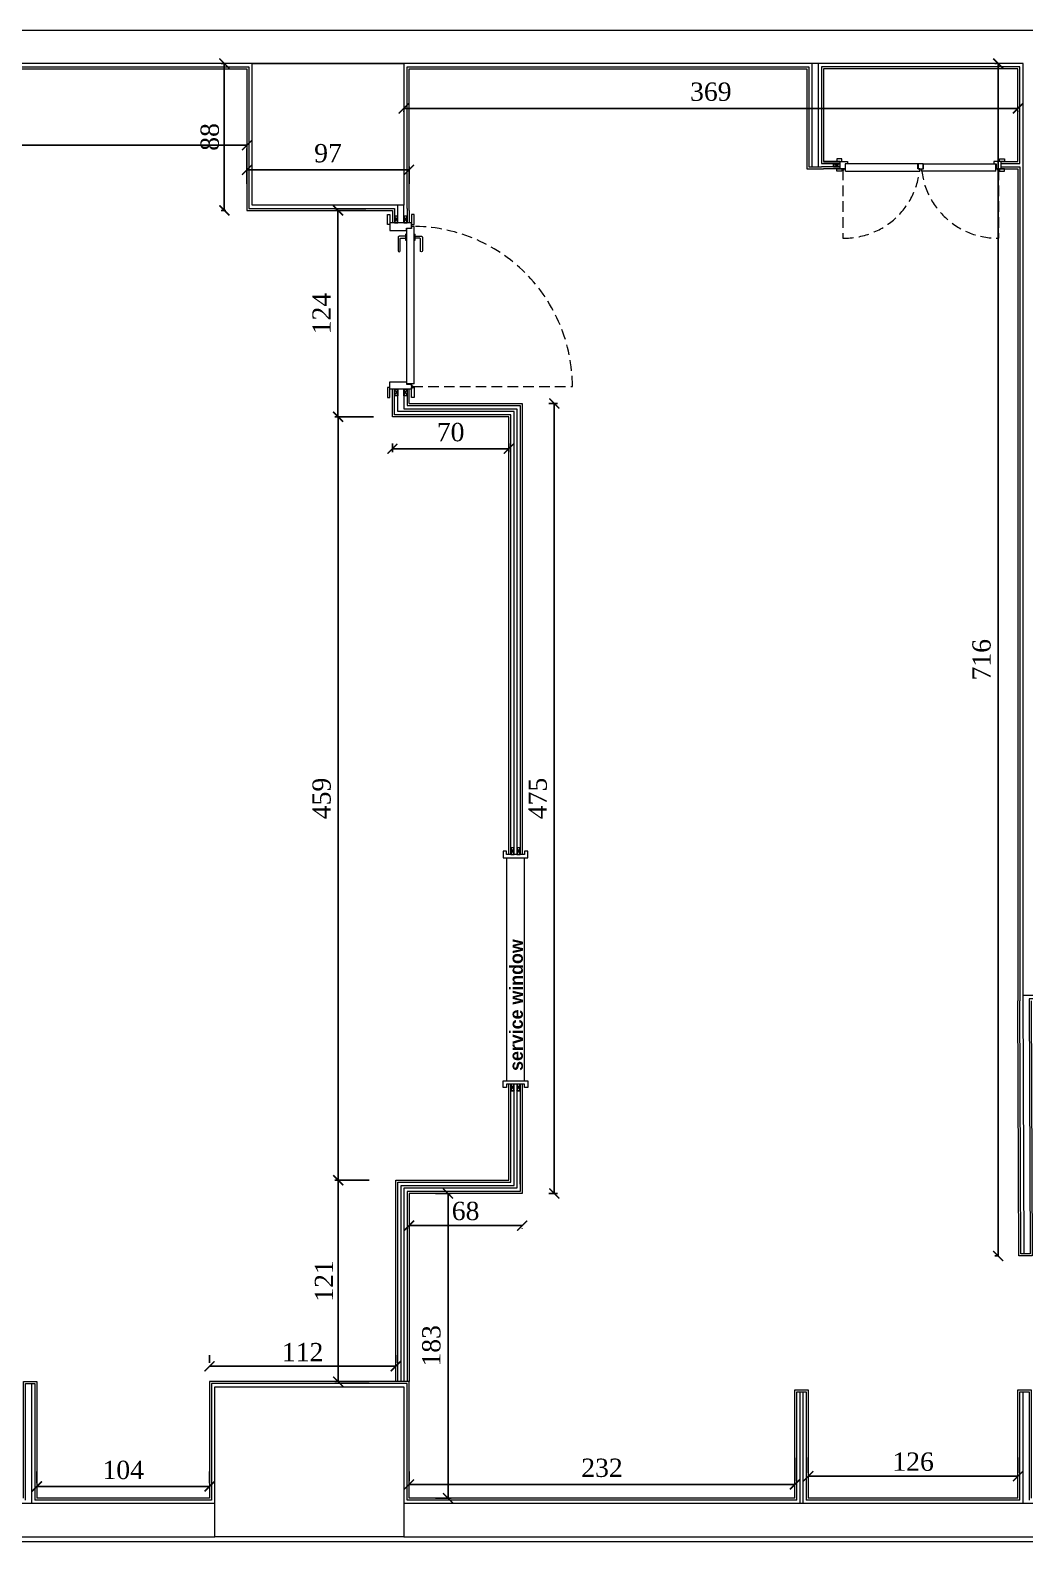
# Model space of a CAD drawing. Header units: millimetres. Extents: x 106699 to 122058, y 158555 to 162844.
# Drawn here: x 115324 to 115922, y 161652 to 162560 of the extents above; entities that cross this region are included whole.
import ezdxf

# ---------------------------------------------------------------- set-up
doc = ezdxf.new("R2010")
doc.units = ezdxf.units.MM
doc.linetypes.add('$0$4+1 daire_(K) TİP A - C BLOK$0$4+1 (K) 1$0$3+1 daire1$0$131121 243C_L00F00(plan)$0$HIDDEN2', pattern=[4.7625, 3.175, -1.5875])
doc.layers.add('300_Z4_STR_F03$0$AUDIT_D_220920114151-103', color=251, linetype='Continuous', lineweight=5)
doc.layers.add('S2000-002 Çizgi', color=7, linetype='Continuous')
doc.styles.add('ROMANSTW', font='georgia.ttf')
doc.styles.get("Standard").update_dxf_attribs({"font": 'arial.ttf'})
doc.dimstyles.new('M1', dxfattribs={"dimtxt": 11, "dimasz": 6, "dimexe": 2, "dimexo": 16, "dimgap": 3, "dimtad": 1, "dimdec": 0, "dimzin": 12, "dimdsep": 46, "dimtxsty": 'ROMANSTW', "dimblk": 'ARCHTICK', "dimcen": 0.09, "dimclrd": 251, "dimclre": 251, "dimclrt": 1, "dimadec": 0, "dimazin": 0, "dimtfac": 1, "dimtdec": 0, "dimtix": 1, "dimtmove": 0, "dimatfit": 3, "dimldrblk": 'ARCHTICK', "dimfxl": 1, "dimtolj": 1, "dimtzin": 0, "dimarcsym": 0})

# ---------------------------------------------------------------- blocks, each defined once
blk = doc.blocks.new('_ArchTick')
at = {"color": 0, "linetype": 'ByBlock', "const_width": 0.15}
blk.add_lwpolyline([(-0.5, -0.5), (0.5, 0.5)], dxfattribs=at)
blk = doc.blocks.new('*D368')
at = {"layer": 'Defpoints', "color": 0, "transparency": 16777216}
for p in [(119839.44, 157132.07), (120165.04, 157129.57), (120165.04, 157126.27)]:
    blk.add_point(p, dxfattribs=at)
at = {"layer": 'S2000-002 Çizgi', "color": 251, "lineweight": -2, "transparency": 16777216}
for p, q in [((119839.44, 157126.27), (120165.04, 157126.27)), ((119839.44, 157116.07), (119839.44, 157124.27)), ((120165.04, 157113.57), (120165.04, 157124.27))]:
    blk.add_line(p, q, dxfattribs=at)
at = {"layer": 'S2000-002 Çizgi', "color": 251, "lineweight": -2, "transparency": 16777216, "xscale": 6, "yscale": 6, "zscale": 6, "rotation": 180}
blk.add_blockref('_ArchTick', (119839.44, 157126.27), dxfattribs=at)
at = {"layer": 'S2000-002 Çizgi', "color": 251, "lineweight": -2, "transparency": 16777216, "xscale": 6, "yscale": 6, "zscale": 6}
blk.add_blockref('_ArchTick', (120165.04, 157126.27), dxfattribs=at)
at = {"layer": 'S2000-002 Çizgi', "color": 1, "true_color": 0xff0000, "transparency": 16777216, "insert": (120002.24, 157136.22), "char_height": 11, "attachment_point": 5, "style": 'ROMANSTW'}
blk.add_mtext('\\A1;326', dxfattribs=at)
blk = doc.blocks.new('*D371')
at = {"layer": 'Defpoints', "color": 0, "transparency": 16777216}
for p in [(120262.44, 157111.43), (120165.04, 157087.07), (120262.44, 157087.07)]:
    blk.add_point(p, dxfattribs=at)
at = {"layer": 'S2000-002 Çizgi', "color": 251, "lineweight": -2, "transparency": 16777216}
for p, q in [((120165.04, 157103.07), (120165.04, 157113.43)), ((120165.04, 157111.43), (120262.44, 157111.43)), ((120262.44, 157103.07), (120262.44, 157113.43))]:
    blk.add_line(p, q, dxfattribs=at)
at = {"layer": 'S2000-002 Çizgi', "color": 251, "lineweight": -2, "transparency": 16777216, "xscale": 6, "yscale": 6, "zscale": 6, "rotation": 180}
blk.add_blockref('_ArchTick', (120165.04, 157111.43), dxfattribs=at)
at = {"layer": 'S2000-002 Çizgi', "color": 251, "lineweight": -2, "transparency": 16777216, "xscale": 6, "yscale": 6, "zscale": 6}
blk.add_blockref('_ArchTick', (120262.44, 157111.43), dxfattribs=at)
at = {"layer": 'S2000-002 Çizgi', "color": 1, "true_color": 0xff0000, "transparency": 16777216, "insert": (120213.74, 157121.35), "char_height": 11, "attachment_point": 5, "style": 'ROMANSTW'}
blk.add_mtext('\\A1;97', dxfattribs=at)
blk = doc.blocks.new('*D374')
at = {"layer": 'Defpoints', "color": 0, "transparency": 16777216}
for p in [(120254.44, 156392.71), (120142.54, 156383.47), (120254.44, 156383.47)]:
    blk.add_point(p, dxfattribs=at)
at = {"layer": 'S2000-002 Çizgi', "color": 251, "lineweight": -2, "transparency": 16777216}
for p, q in [((120142.54, 156399.47), (120142.54, 156394.71)), ((120254.44, 156399.47), (120254.44, 156394.71)), ((120142.54, 156392.71), (120254.44, 156392.71))]:
    blk.add_line(p, q, dxfattribs=at)
at = {"layer": 'S2000-002 Çizgi', "color": 251, "lineweight": -2, "transparency": 16777216, "xscale": 6, "yscale": 6, "zscale": 6, "rotation": 180}
blk.add_blockref('_ArchTick', (120142.54, 156392.71), dxfattribs=at)
at = {"layer": 'S2000-002 Çizgi', "color": 251, "lineweight": -2, "transparency": 16777216, "xscale": 6, "yscale": 6, "zscale": 6}
blk.add_blockref('_ArchTick', (120254.44, 156392.71), dxfattribs=at)
at = {"layer": 'S2000-002 Çizgi', "color": 1, "true_color": 0xff0000, "transparency": 16777216, "insert": (120198.49, 156401.21), "char_height": 11, "attachment_point": 5, "style": 'ROMANSTW'}
blk.add_mtext('\\A1;112', dxfattribs=at)
blk = doc.blocks.new('*D375')
at = {"layer": 'Defpoints', "color": 0, "transparency": 16777216}
for p in [(120262.44, 156496.47), (120285.86, 156496.47), (120262.44, 156313.47)]:
    blk.add_point(p, dxfattribs=at)
at = {"layer": 'S2000-002 Çizgi', "color": 251, "lineweight": -2, "transparency": 16777216}
for p, q in [((120278.44, 156496.47), (120287.86, 156496.47)), ((120285.86, 156313.47), (120285.86, 156496.47)), ((120278.44, 156313.47), (120287.86, 156313.47))]:
    blk.add_line(p, q, dxfattribs=at)
at = {"layer": 'S2000-002 Çizgi', "color": 251, "lineweight": -2, "transparency": 16777216, "xscale": 6, "yscale": 6, "zscale": 6}
for p, rotation in [((120285.86, 156496.47), 90), ((120285.86, 156313.47), 270)]:
    blk.add_blockref('_ArchTick', p, dxfattribs=dict(at, rotation=rotation))
at = {"layer": 'S2000-002 Çizgi', "color": 1, "true_color": 0xff0000, "transparency": 16777216, "insert": (120275.9, 156404.97), "char_height": 11, "attachment_point": 5, "rotation": 90, "style": 'ROMANSTW'}
blk.add_mtext('\\A1;183', dxfattribs=at)
blk = doc.blocks.new('*D362')
at = {"layer": 'Defpoints', "color": 0, "transparency": 16777216}
for p in [(120494.42, 156321.76), (120494.42, 156321.76), (120262.44, 156313.47)]:
    blk.add_point(p, dxfattribs=at)
at = {"layer": 'S2000-002 Çizgi', "color": 251, "lineweight": -2, "transparency": 16777216}
for p, q in [((120494.42, 156337.76), (120494.42, 156323.76)), ((120262.44, 156329.47), (120262.44, 156323.76)), ((120262.44, 156321.76), (120494.42, 156321.76))]:
    blk.add_line(p, q, dxfattribs=at)
at = {"layer": 'S2000-002 Çizgi', "color": 251, "lineweight": -2, "transparency": 16777216, "xscale": 6, "yscale": 6, "zscale": 6, "rotation": 180}
blk.add_blockref('_ArchTick', (120262.44, 156321.76), dxfattribs=at)
at = {"layer": 'S2000-002 Çizgi', "color": 251, "lineweight": -2, "transparency": 16777216, "xscale": 6, "yscale": 6, "zscale": 6}
blk.add_blockref('_ArchTick', (120494.42, 156321.76), dxfattribs=at)
at = {"layer": 'S2000-002 Çizgi', "color": 1, "true_color": 0xff0000, "transparency": 16777216, "insert": (120378.43, 156331.65), "char_height": 11, "attachment_point": 5, "style": 'ROMANSTW'}
blk.add_mtext('\\A1;232', dxfattribs=at)
blk = doc.blocks.new('*D377')
at = {"layer": 'Defpoints', "color": 0, "transparency": 16777216}
for p in [(120631.62, 157175.27), (120616.55, 156458.97), (120632.12, 156458.97)]:
    blk.add_point(p, dxfattribs=at)
at = {"layer": 'S2000-002 Çizgi', "color": 251, "lineweight": -2, "transparency": 16777216}
for p, q in [((120615.62, 157175.27), (120614.55, 157175.27)), ((120616.55, 157175.27), (120616.55, 156458.97)), ((120616.12, 156458.97), (120614.55, 156458.97))]:
    blk.add_line(p, q, dxfattribs=at)
at = {"layer": 'S2000-002 Çizgi', "color": 251, "lineweight": -2, "transparency": 16777216, "xscale": 6, "yscale": 6, "zscale": 6}
for p, rotation in [((120616.55, 157175.27), 90), ((120616.55, 156458.97), 270)]:
    blk.add_blockref('_ArchTick', p, dxfattribs=dict(at, rotation=rotation))
at = {"layer": 'S2000-002 Çizgi', "color": 1, "true_color": 0xff0000, "transparency": 16777216, "insert": (120606.6, 156817.12), "char_height": 11, "attachment_point": 5, "rotation": 90, "style": 'ROMANSTW'}
blk.add_mtext('\\A1;716', dxfattribs=at)
blk = doc.blocks.new('*D364')
at = {"layer": 'Defpoints', "color": 0, "transparency": 16777216}
for p in [(120259.24, 157162.92), (120628.42, 157162.92), (120628.42, 157148.32)]:
    blk.add_point(p, dxfattribs=at)
at = {"layer": 'S2000-002 Çizgi', "color": 251, "lineweight": -2, "transparency": 16777216}
for p, q in [((120259.24, 157148.32), (120628.42, 157148.32)), ((120259.24, 157146.92), (120259.24, 157146.32)), ((120628.42, 157146.92), (120628.42, 157146.32))]:
    blk.add_line(p, q, dxfattribs=at)
at = {"layer": 'S2000-002 Çizgi', "color": 251, "lineweight": -2, "transparency": 16777216, "xscale": 6, "yscale": 6, "zscale": 6, "rotation": 180}
blk.add_blockref('_ArchTick', (120259.24, 157148.32), dxfattribs=at)
at = {"layer": 'S2000-002 Çizgi', "color": 251, "lineweight": -2, "transparency": 16777216, "xscale": 6, "yscale": 6, "zscale": 6}
blk.add_blockref('_ArchTick', (120628.42, 157148.32), dxfattribs=at)
at = {"layer": 'S2000-002 Çizgi', "color": 1, "true_color": 0xff0000, "transparency": 16777216, "insert": (120443.83, 157158.28), "char_height": 11, "attachment_point": 5, "style": 'ROMANSTW'}
blk.add_mtext('\\A1;369', dxfattribs=at)
blk = doc.blocks.new('*D380')
at = {"layer": 'Defpoints', "color": 0, "transparency": 16777216}
for p in [(120168.24, 157175.27), (120151.42, 157087.07), (120168.24, 157087.07)]:
    blk.add_point(p, dxfattribs=at)
at = {"layer": 'S2000-002 Çizgi', "color": 251, "lineweight": -2, "transparency": 16777216}
for p, q in [((120152.24, 157175.27), (120149.42, 157175.27)), ((120151.42, 157175.27), (120151.42, 157087.07)), ((120152.24, 157087.07), (120149.42, 157087.07))]:
    blk.add_line(p, q, dxfattribs=at)
at = {"layer": 'S2000-002 Çizgi', "color": 251, "lineweight": -2, "transparency": 16777216, "xscale": 6, "yscale": 6, "zscale": 6}
for p, rotation in [((120151.42, 157175.27), 90), ((120151.42, 157087.07), 270)]:
    blk.add_blockref('_ArchTick', p, dxfattribs=dict(at, rotation=rotation))
at = {"layer": 'S2000-002 Çizgi', "color": 1, "true_color": 0xff0000, "transparency": 16777216, "insert": (120142.72, 157131.17), "char_height": 11, "attachment_point": 5, "rotation": 90, "style": 'ROMANSTW'}
blk.add_mtext('\\A1;88', dxfattribs=at)
blk = doc.blocks.new('*D365')
at = {"layer": 'Defpoints', "color": 0, "transparency": 16777216}
for p in [(120252.44, 157087.07), (120219.74, 156963.07), (120257.02, 156963.07)]:
    blk.add_point(p, dxfattribs=at)
at = {"layer": 'S2000-002 Çizgi', "color": 251, "lineweight": -2, "transparency": 16777216}
for p, q in [((120236.44, 157087.07), (120217.74, 157087.07)), ((120219.74, 157087.07), (120219.74, 156963.07)), ((120241.02, 156963.07), (120217.74, 156963.07))]:
    blk.add_line(p, q, dxfattribs=at)
at = {"layer": 'S2000-002 Çizgi', "color": 251, "lineweight": -2, "transparency": 16777216, "xscale": 6, "yscale": 6, "zscale": 6}
for p, rotation in [((120219.74, 157087.07), 90), ((120219.74, 156963.07), 270)]:
    blk.add_blockref('_ArchTick', p, dxfattribs=dict(at, rotation=rotation))
at = {"layer": 'S2000-002 Çizgi', "color": 1, "true_color": 0xff0000, "transparency": 16777216, "insert": (120209.84, 157025.07), "char_height": 11, "attachment_point": 5, "rotation": 90, "style": 'ROMANSTW'}
blk.add_mtext('\\A1;124', dxfattribs=at)
blk = doc.blocks.new('*D381')
at = {"layer": 'Defpoints', "color": 0, "transparency": 16777216}
for p in [(120219.81, 156504.47), (120254.44, 156504.47), (120254.44, 156383.47)]:
    blk.add_point(p, dxfattribs=at)
at = {"layer": 'S2000-002 Çizgi', "color": 251, "lineweight": -2, "transparency": 16777216}
for p, q in [((120238.44, 156504.47), (120217.81, 156504.47)), ((120219.81, 156383.47), (120219.81, 156504.47)), ((120238.44, 156383.47), (120217.81, 156383.47))]:
    blk.add_line(p, q, dxfattribs=at)
at = {"layer": 'S2000-002 Çizgi', "color": 251, "lineweight": -2, "transparency": 16777216, "xscale": 6, "yscale": 6, "zscale": 6}
for p, rotation in [((120219.81, 156504.47), 90), ((120219.81, 156383.47), 270)]:
    blk.add_blockref('_ArchTick', p, dxfattribs=dict(at, rotation=rotation))
at = {"layer": 'S2000-002 Çizgi', "color": 1, "true_color": 0xff0000, "transparency": 16777216, "insert": (120211.31, 156443.97), "char_height": 11, "attachment_point": 5, "rotation": 90, "style": 'ROMANSTW'}
blk.add_mtext('\\A1;121', dxfattribs=at)
blk = doc.blocks.new('*D383')
at = {"layer": 'Defpoints', "color": 0, "transparency": 16777216}
for p in [(120252.44, 156963.07), (120322.44, 156963.07), (120322.44, 156943.88)]:
    blk.add_point(p, dxfattribs=at)
at = {"layer": 'S2000-002 Çizgi', "color": 251, "lineweight": -2, "transparency": 16777216}
for p, q in [((120252.44, 156947.07), (120252.44, 156941.88)), ((120252.44, 156943.88), (120322.44, 156943.88)), ((120322.44, 156947.07), (120322.44, 156941.88))]:
    blk.add_line(p, q, dxfattribs=at)
at = {"layer": 'S2000-002 Çizgi', "color": 251, "lineweight": -2, "transparency": 16777216, "xscale": 6, "yscale": 6, "zscale": 6, "rotation": 180}
blk.add_blockref('_ArchTick', (120252.44, 156943.88), dxfattribs=at)
at = {"layer": 'S2000-002 Çizgi', "color": 251, "lineweight": -2, "transparency": 16777216, "xscale": 6, "yscale": 6, "zscale": 6}
blk.add_blockref('_ArchTick', (120322.44, 156943.88), dxfattribs=at)
at = {"layer": 'S2000-002 Çizgi', "color": 1, "true_color": 0xff0000, "transparency": 16777216, "insert": (120287.44, 156953.78), "char_height": 11, "attachment_point": 5, "style": 'ROMANSTW'}
blk.add_mtext('\\A1;70', dxfattribs=at)
blk = doc.blocks.new('*D390')
at = {"layer": 'Defpoints', "color": 0, "transparency": 16777216}
for p in [(120038.74, 156313.47), (120142.54, 156320.48), (120142.54, 156313.47)]:
    blk.add_point(p, dxfattribs=at)
at = {"layer": 'S2000-002 Çizgi', "color": 251, "lineweight": -2, "transparency": 16777216}
for p, q in [((120038.74, 156329.47), (120038.74, 156322.48)), ((120142.54, 156329.47), (120142.54, 156322.48)), ((120038.74, 156320.48), (120142.54, 156320.48))]:
    blk.add_line(p, q, dxfattribs=at)
at = {"layer": 'S2000-002 Çizgi', "color": 251, "lineweight": -2, "transparency": 16777216, "xscale": 6, "yscale": 6, "zscale": 6, "rotation": 180}
blk.add_blockref('_ArchTick', (120038.74, 156320.48), dxfattribs=at)
at = {"layer": 'S2000-002 Çizgi', "color": 251, "lineweight": -2, "transparency": 16777216, "xscale": 6, "yscale": 6, "zscale": 6}
blk.add_blockref('_ArchTick', (120142.54, 156320.48), dxfattribs=at)
at = {"layer": 'S2000-002 Çizgi', "color": 1, "true_color": 0xff0000, "transparency": 16777216, "insert": (120090.64, 156330.37), "char_height": 11, "attachment_point": 5, "style": 'ROMANSTW'}
blk.add_mtext('\\A1;104', dxfattribs=at)
blk = doc.blocks.new('*D366')
at = {"layer": 'Defpoints', "color": 0, "transparency": 16777216}
for p in [(120262.44, 156491.44), (120330.44, 156491.44), (120330.44, 156477.21)]:
    blk.add_point(p, dxfattribs=at)
at = {"layer": 'S2000-002 Çizgi', "color": 251, "lineweight": -2, "transparency": 16777216}
for p, q in [((120262.44, 156477.21), (120330.44, 156477.21)), ((120262.44, 156475.44), (120262.44, 156475.21)), ((120330.44, 156475.44), (120330.44, 156475.21))]:
    blk.add_line(p, q, dxfattribs=at)
at = {"layer": 'S2000-002 Çizgi', "color": 251, "lineweight": -2, "transparency": 16777216, "xscale": 6, "yscale": 6, "zscale": 6, "rotation": 180}
blk.add_blockref('_ArchTick', (120262.44, 156477.21), dxfattribs=at)
at = {"layer": 'S2000-002 Çizgi', "color": 251, "lineweight": -2, "transparency": 16777216, "xscale": 6, "yscale": 6, "zscale": 6}
blk.add_blockref('_ArchTick', (120330.44, 156477.21), dxfattribs=at)
at = {"layer": 'S2000-002 Çizgi', "color": 1, "true_color": 0xff0000, "transparency": 16777216, "insert": (120296.44, 156485.91), "char_height": 11, "attachment_point": 5, "style": 'ROMANSTW'}
blk.add_mtext('\\A1;68', dxfattribs=at)
blk = doc.blocks.new('*D367')
at = {"layer": 'Defpoints', "color": 0, "transparency": 16777216}
for p in [(120252.44, 156963.07), (120219.84, 156504.47), (120254.44, 156504.47)]:
    blk.add_point(p, dxfattribs=at)
at = {"layer": 'S2000-002 Çizgi', "color": 251, "lineweight": -2, "transparency": 16777216}
for p, q in [((120236.44, 156963.07), (120217.84, 156963.07)), ((120219.84, 156963.07), (120219.84, 156504.47)), ((120238.44, 156504.47), (120217.84, 156504.47))]:
    blk.add_line(p, q, dxfattribs=at)
at = {"layer": 'S2000-002 Çizgi', "color": 251, "lineweight": -2, "transparency": 16777216, "xscale": 6, "yscale": 6, "zscale": 6}
for p, rotation in [((120219.84, 156963.07), 90), ((120219.84, 156504.47), 270)]:
    blk.add_blockref('_ArchTick', p, dxfattribs=dict(at, rotation=rotation))
at = {"layer": 'S2000-002 Çizgi', "color": 1, "true_color": 0xff0000, "transparency": 16777216, "insert": (120209.92, 156733.77), "char_height": 11, "attachment_point": 5, "rotation": 90, "style": 'ROMANSTW'}
blk.add_mtext('\\A1;459', dxfattribs=at)
blk = doc.blocks.new('*D392')
at = {"layer": 'Defpoints', "color": 0, "transparency": 16777216}
for p in [(120330.44, 156971.07), (120330.44, 156496.47), (120349.74, 156496.47)]:
    blk.add_point(p, dxfattribs=at)
at = {"layer": 'S2000-002 Çizgi', "color": 251, "lineweight": -2, "transparency": 16777216}
for p, q in [((120346.44, 156971.07), (120351.74, 156971.07)), ((120349.74, 156971.07), (120349.74, 156496.47)), ((120346.44, 156496.47), (120351.74, 156496.47))]:
    blk.add_line(p, q, dxfattribs=at)
at = {"layer": 'S2000-002 Çizgi', "color": 251, "lineweight": -2, "transparency": 16777216, "xscale": 6, "yscale": 6, "zscale": 6}
for p, rotation in [((120349.74, 156971.07), 90), ((120349.74, 156496.47), 270)]:
    blk.add_blockref('_ArchTick', p, dxfattribs=dict(at, rotation=rotation))
at = {"layer": 'S2000-002 Çizgi', "color": 1, "true_color": 0xff0000, "transparency": 16777216, "insert": (120339.84, 156733.77), "char_height": 11, "attachment_point": 5, "rotation": 90, "style": 'ROMANSTW'}
blk.add_mtext('\\A1;475', dxfattribs=at)
blk = doc.blocks.new('*D393')
at = {"layer": 'Defpoints', "color": 0, "transparency": 16777216}
for p in [(120502.42, 156321.98), (120628.42, 156326.66), (120628.42, 156321.98)]:
    blk.add_point(p, dxfattribs=at)
at = {"layer": 'S2000-002 Çizgi', "color": 251, "lineweight": -2, "transparency": 16777216}
for p, q in [((120502.42, 156337.98), (120502.42, 156328.66)), ((120628.42, 156337.98), (120628.42, 156328.66)), ((120502.42, 156326.66), (120628.42, 156326.66))]:
    blk.add_line(p, q, dxfattribs=at)
at = {"layer": 'S2000-002 Çizgi', "color": 251, "lineweight": -2, "transparency": 16777216, "xscale": 6, "yscale": 6, "zscale": 6, "rotation": 180}
blk.add_blockref('_ArchTick', (120502.42, 156326.66), dxfattribs=at)
at = {"layer": 'S2000-002 Çizgi', "color": 251, "lineweight": -2, "transparency": 16777216, "xscale": 6, "yscale": 6, "zscale": 6}
blk.add_blockref('_ArchTick', (120628.42, 156326.66), dxfattribs=at)
at = {"layer": 'S2000-002 Çizgi', "color": 1, "true_color": 0xff0000, "transparency": 16777216, "insert": (120565.42, 156335.33), "char_height": 11, "attachment_point": 5, "style": 'ROMANSTW'}
blk.add_mtext('\\A1;126', dxfattribs=at)
blk = doc.blocks.new('A$C247bf20d')
at = {"layer": '300_Z4_STR_F03$0$AUDIT_D_220920114151-103', "color": 251, "lineweight": 9, "true_color": 0x5c5c5c}
for p, q in [((1515.78, 1026.46, 0), (1504.58, 1026.46, 0)), ((1515.78, 1029.66, -0.05), (1505.78, 1029.66, -0.05)), ((1515.78, 1028.46), (1505.78, 1028.46, 0)), ((1519.08, 1023.76, -0.05), (1519.08, 1028.26, -0.05)), ((1562.48, 1028.26, -0.05), (1520.28, 1028.26, -0.05)), ((1562.48, 1025.26, -0.05), (1562.48, 1028.26, -0.05)), ((1565.98, 1028.26, -0.05), (1608.18, 1028.26, -0.05)), ((1565.98, 1025.26, -0.05), (1565.98, 1028.26, -0.05)), ((1609.38, 1023.76, -0.05), (1609.38, 1028.26, -0.05)), ((1612.68, 1026.46, 0), (1623.88, 1026.46, 0)), ((1515.78, 1025.26, 0), (1505.78, 1025.26, 0)), ((1517.88, 1025.26, -0.05), (1519.08, 1025.26, -0.05)), ((1519.08, 1023.76, -0.05), (1563.67, 1023.76, -0.05)), ((1563.68, 1025.26, -0.05), (1562.48, 1025.26, -0.05)), ((1563.67, 1023.76, -0.05), (1563.68, 1025.26, -0.05)), ((1564.78, 1023.76, -0.05), (1564.78, 1025.26, -0.05)), ((1564.78, 1025.26, -0.05), (1565.98, 1025.26, -0.05)), ((1609.38, 1023.76, -0.05), (1564.78, 1023.76, -0.05)), ((1610.58, 1025.26, -0.05), (1609.38, 1025.26, -0.05)), ((1612.68, 1025.26, 0), (1622.68, 1025.26, 0)), ((1255.5, 1001.46), (1255.5, 992.76)), ((1259.7, 990.66, -0.03), (1258.2, 990.66, -0.03)), ((1258.2, 990.66, -0.03), (1258.2, 989.46, -0.03)), ((1259.7, 896.06, -0.03), (1259.7, 990.66, -0.03)), ((1255.2, 989.46, -0.03), (1255.2, 897.26, -0.03)), ((1258.2, 989.46, -0.03), (1255.2, 989.46, -0.03)), ((1259.7, 896.06, -0.03), (1255.2, 896.06, -0.03)), ((1258.2, 894.86, -0.03), (1258.2, 896.06, -0.03)), ((1315.2, 611.26, 0), (1315.2, 477.26, -0.01)), ((1326.2, 477.26, -0.01), (1326.2, 611.26, 0)), ((1323.5, 415.26), (1323.5, 435.46))]:
    blk.add_line(p, q, dxfattribs=at)
at = {"layer": '300_Z4_STR_F03$0$AUDIT_D_220920114151-103', "color": 251, "linetype": '$0$4+1 daire_(K) TİP A - C BLOK$0$4+1 (K) 1$0$3+1 daire1$0$131121 243C_L00F00(plan)$0$HIDDEN2', "lineweight": 9, "ltscale": 2, "true_color": 0x5c5c5c}
for p, q in [((1517.47, 1024.76, -0.05), (1517.49, 983.55, -0.05)), ((1610.99, 1024.76, -0.05), (1610.97, 983.55, -0.05)), ((1258.7, 894.45, -0.03), (1354.91, 894.45, -0.03))]:
    blk.add_line(p, q, dxfattribs=at)
at = {"layer": '300_Z4_STR_F03$0$AUDIT_D_220920114151-103', "color": 251, "lineweight": 9, "true_color": 0x5c5c5c}
for points in [[(385.99, 1088.46), (385.99, 1108.46), (1645.88, 1108.46), (1645.88, 548.58), (2011.73, 548.58), (2011.73, 528.58), (1625.88, 528.58), (1625.88, 1088.46), (385.99, 1088.46)], [(389, 1006.46), (451.5, 1006.46), (451.5, 1086.46), (765.5, 1086.46), (765.5, 1006.46), (832.5, 1006.46), (832.5, 1086.46), (1160.5, 1086.46), (1160.5, 1001.46), (1247.9, 1001.46)], [(389, 1005.26), (452.7, 1005.26), (452.7, 1085.26), (764.3, 1085.26), (764.3, 1005.26), (833.7, 1005.26), (833.7, 1085.26), (1159.3, 1085.26), (1159.3, 1000.26), (1246.7, 1000.26)], [(1255.5, 1001.46), (1255.5, 1001.46), (1255.5, 1086.46), (1496.98, 1086.46)], [(1256.7, 1000.26), (1256.7, 1085.26), (1495.78, 1085.26)], [(1498.98, 1026.46), (1498.98, 1088.46)], [(1502.58, 1088.46), (1502.58, 1026.46)], [(1612.68, 1028.46), (1623.88, 1028.46), (1623.88, 1086.46), (1504.58, 1086.46), (1504.58, 1028.46), (1515.78, 1028.46)], [(1612.68, 1029.66), (1622.68, 1029.66), (1622.68, 1085.26), (1505.78, 1085.26), (1505.78, 1029.66), (1515.78, 1029.66)], [(1623.88, 1026.46), (1623.88, 525.38)], [(1622.68, 1025.26), (1622.68, 525.38)], [(1256.7, 1000.26), (1256.7, 992.76)], [(1316.7, 613.26), (1316.7, 876.26), (1256.7, 876.26), (1246.7, 876.26), (1246.7, 892.76)], [(1317.9, 613.26), (1317.9, 877.46), (1256.7, 877.46), (1247.9, 877.46), (1247.9, 892.76)], [(1319.9, 613.26), (1319.9, 879.46), (1256.7, 879.46), (1249.9, 879.46), (1249.9, 892.76)], [(1253.5, 892.76), (1253.5, 881.06), (1321.5, 881.06), (1321.5, 613.26)], [(1255.5, 892.76), (1255.5, 883.06), (1323.5, 883.06), (1323.5, 613.26)], [(1256.7, 884.26), (1256.7, 892.76)], [(1256.7, 884.26), (1324.7, 884.26), (1324.7, 613.26)], [(1315.2, 615.26), (1313.2, 615.26), (1313.2, 611.26), (1328.2, 611.26), (1328.2, 615.26), (1326.2, 615.26), (1326.2, 613.26), (1315.2, 613.26), (1315.2, 615.26)], [(1317.9, 617.26), (1317.9, 613.26), (1319.9, 613.26), (1319.9, 617.26), (1317.9, 617.26), (1319.9, 613.26), (1317.9, 613.26), (1319.9, 617.26)], [(1626.38, 373.36), (1625.88, 528.58)], [(1630.68, 525.38), (1631.18, 372.16), (1623.18, 372.16), (1622.68, 525.38)], [(2010, 436.73), (2010, 526.58), (1629.48, 526.58), (1629.98, 373.36), (1624.38, 373.36), (1623.88, 525.38)], [(1248.7, 296.66), (1248.7, 417.66), (1316.7, 417.66), (1316.7, 475.26)], [(1249.9, 296.66), (1249.9, 416.46), (1317.9, 416.46), (1317.9, 475.26)], [(1251.9, 296.66), (1251.9, 414.46), (1319.9, 414.46), (1319.9, 475.26)], [(1321.5, 475.26), (1321.5, 412.86), (1253.5, 412.86), (1253.5, 296.66)], [(1323.5, 475.26), (1323.5, 410.86), (1255.5, 410.86), (1255.5, 296.66)], [(1324.7, 475.26), (1324.7, 409.66), (1256.7, 409.66), (1256.7, 296.66)], [(1315.2, 473.26), (1313.2, 473.26), (1313.2, 477.26), (1328.2, 477.26), (1328.2, 473.26), (1326.2, 473.26), (1326.2, 475.26), (1315.2, 475.26), (1315.2, 473.26)], [(2021, 291.46), (2043, 291.46), (2043, 200.46), (388.88, 200.46)], [(1025, 226.66), (1025, 296.66), (1033, 296.66), (1033, 226.66)], [(1026.2, 225.46), (1026.2, 295.46), (1031.8, 295.46), (1031.8, 225.46)], [(1029.8, 295.46), (1029.8, 223.46)], [(1489.88, 225.46), (1255.5, 225.46), (1255.5, 295.46), (1138, 295.46), (1138, 225.46), (1031.8, 225.46)], [(1488.68, 226.66), (1256.7, 226.66), (1256.7, 296.66), (1136.8, 296.66), (1136.8, 226.66), (1033, 226.66)], [(1488.68, 226.66), (1488.68, 291.66), (1496.68, 291.66), (1496.68, 226.66)], [(1622.68, 226.66), (1622.68, 291.66), (1630.68, 291.66), (1630.68, 226.66)], [(1489.88, 225.46), (1489.88, 290.46), (1495.48, 290.46), (1495.48, 225.46)], [(1491.88, 223.46), (1491.88, 290.46)], [(1493.48, 290.46), (1493.48, 223.46)], [(1623.88, 225.46), (1623.88, 290.46), (1629.48, 290.46), (1629.48, 225.46)], [(1625.88, 223.46), (1625.88, 290.46)], [(826, 203.46), (1140, 203.46), (1140, 223.46), (821, 223.46), (821, 203.46)], [(1253.5, 203.46), (1955, 203.46), (1955, 223.46), (1253.5, 223.46), (1253.5, 203.46)], [(1623.88, 225.46), (1495.48, 225.46)], [(1622.68, 226.66), (1496.68, 226.66)]]:
    blk.add_lwpolyline(points, dxfattribs=at)
for points in [[(1253.5, 1088.46), (1253.5, 1003.46), (1162.5, 1003.46), (1162.5, 1088.46)], [(1140, 203.46), (1140, 293.46), (1253.5, 293.46), (1253.5, 203.46)]]:
    blk.add_lwpolyline(points, close=True, dxfattribs=at)
for points, elevation in [([(1495.78, 1085.26), (1495.78, 1025.26), (1505.78, 1025.26)], 0), ([(1496.98, 1086.46), (1496.98, 1026.46), (1504.58, 1026.46)], 0), ([(1515.78, 1028.46), (1511.78, 1028.46), (1511.78, 1026.46), (1515.78, 1026.46), (1515.78, 1028.46), (1511.78, 1026.46), (1511.78, 1028.46), (1515.78, 1026.46)], -0.05), ([(1513.78, 1031.16), (1513.78, 1029.66), (1516.78, 1029.66), (1516.78, 1031.16), (1513.78, 1031.16)], -0.05), ([(1614.68, 1031.16), (1614.68, 1029.66), (1611.68, 1029.66), (1611.68, 1031.16), (1614.68, 1031.16)], -0.05), ([(1513.78, 1023.76), (1513.78, 1025.26), (1516.78, 1025.26), (1516.78, 1023.76), (1513.78, 1023.76)], -0.05), ([(1614.68, 1023.76), (1614.68, 1025.26), (1611.68, 1025.26), (1611.68, 1023.76), (1614.68, 1023.76)], -0.05), ([(1246.7, 1000.26), (1246.7, 992.76)], -0.03), ([(1247.9, 1001.46), (1247.9, 992.76)], -0.03), ([(1249.9, 992.76), (1249.9, 1003.46)], 0.01), ([(1253.5, 992.76), (1253.5, 1003.46)], 0.07), ([(1243.7, 997.76), (1245.2, 997.76), (1245.2, 991.76), (1243.7, 991.76), (1243.7, 997.76)], -0.03), ([(1247.9, 996.76), (1247.9, 992.76), (1249.9, 992.76), (1249.9, 996.76), (1247.9, 996.76), (1249.9, 992.76), (1247.9, 992.76), (1249.9, 996.76)], 0.01), ([(1253.5, 996.76), (1253.5, 992.76), (1255.5, 992.76), (1255.5, 996.76), (1253.5, 996.76), (1255.5, 992.76), (1253.5, 992.76), (1255.5, 996.76)], 0.07), ([(1259.7, 997.76), (1258.2, 997.76), (1258.2, 991.76), (1259.7, 991.76), (1259.7, 997.76)], -0.03), ([(1243.7, 887.76), (1245.2, 887.76), (1245.2, 893.76), (1243.7, 893.76), (1243.7, 887.76)], -0.03), ([(1247.9, 888.76), (1247.9, 892.76), (1249.9, 892.76), (1249.9, 888.76), (1247.9, 888.76), (1249.9, 892.76), (1247.9, 892.76), (1249.9, 888.76)], 0.01), ([(1253.5, 888.76), (1253.5, 892.76), (1255.5, 892.76), (1255.5, 888.76), (1253.5, 888.76), (1255.5, 892.76), (1253.5, 892.76), (1255.5, 888.76)], 0.07), ([(1259.7, 887.76), (1258.2, 887.76), (1258.2, 893.76), (1259.7, 893.76), (1259.7, 887.76)], -0.03), ([(1321.5, 617.26), (1321.5, 613.26), (1323.5, 613.26), (1323.5, 617.26), (1321.5, 617.26), (1323.5, 613.26), (1321.5, 613.26), (1323.5, 617.26)], 0.06), ([(1317.9, 475.26), (1317.9, 471.26), (1319.9, 471.26), (1319.9, 475.26), (1317.9, 475.26), (1319.9, 471.26), (1317.9, 471.26), (1319.9, 475.26)], -0.01), ([(1321.5, 475.26), (1321.5, 471.26), (1323.5, 471.26), (1323.5, 475.26), (1321.5, 475.26), (1323.5, 471.26), (1321.5, 471.26), (1323.5, 475.26)], 0.06)]:
    blk.add_lwpolyline(points, dxfattribs=dict(at, elevation=elevation))
for points, elevation in [([(1515.78, 1025.26), (1515.78, 1029.66), (1520.28, 1029.66), (1520.28, 1028.26), (1518.88, 1028.26), (1518.88, 1025.26)], -0.05), ([(1565.78, 1025.26), (1565.78, 1028.26), (1562.68, 1028.26), (1562.68, 1028.26), (1562.68, 1028.26), (1562.68, 1025.26)], -0.05), ([(1612.68, 1025.26), (1612.68, 1029.66), (1608.18, 1029.66), (1608.18, 1028.26), (1609.58, 1028.26), (1609.58, 1025.26)], -0.05), ([(1258.2, 992.76), (1245.2, 992.76), (1245.2, 988.26), (1255.2, 988.26), (1255.2, 989.66), (1258.2, 989.66)], -0.03), ([(1258.2, 892.76), (1245.2, 892.76), (1245.2, 897.26), (1255.2, 897.26), (1255.2, 895.86), (1258.2, 895.86)], -0.03)]:
    blk.add_lwpolyline(points, close=True, dxfattribs=dict(at, elevation=elevation))
at = {"layer": '300_Z4_STR_F03$0$AUDIT_D_220920114151-103', "color": 251, "lineweight": 9, "true_color": 0x5c5c5c, "elevation": -0.03}
for points in [[(1254.7, 984.66), (1250.8, 984.66, 0.414214), (1250.2, 984.06), (1250.2, 975.92, 1), (1251.4, 975.92), (1251.4, 983.21, -0.414214), (1251.65, 983.46), (1254.7, 983.46)], [(1255.2, 982.06), (1254.95, 982.06, -0.414214), (1254.7, 982.31), (1254.7, 985.81, -0.414214), (1254.95, 986.06), (1255.2, 986.06)], [(1259.7, 986.06), (1259.95, 986.06, -0.414214), (1260.2, 985.81), (1260.2, 982.31, -0.414214), (1259.95, 982.06), (1259.7, 982.06)], [(1260.2, 984.66), (1264.1, 984.66, -0.414214), (1264.7, 984.06), (1264.7, 975.92, -1), (1263.5, 975.92), (1263.5, 983.21, 0.414214), (1263.25, 983.46), (1260.2, 983.46)]]:
    blk.add_lwpolyline(points, format="xyb", dxfattribs=at)
at = {"layer": '300_Z4_STR_F03$0$AUDIT_D_220920114151-103', "color": 251, "lineweight": 9, "true_color": 0x5c5c5c}
for centre in [(1517.47, 1024.76, -0.05), (1610.99, 1024.76, -0.05), (1258.7, 894.45, -0.03)]:
    blk.add_circle(centre, 0.5, dxfattribs=at)
at = {"layer": '300_Z4_STR_F03$0$AUDIT_D_220920114151-103', "color": 251, "linetype": '$0$4+1 daire_(K) TİP A - C BLOK$0$4+1 (K) 1$0$3+1 daire1$0$131121 243C_L00F00(plan)$0$HIDDEN2', "lineweight": 9, "ltscale": 2, "true_color": 0x5c5c5c}
for centre, radius, start, end in [((1518.23, 1029.21, -0.05), 45.66, 269.07225, 354.43362), ((1610.46, 1029.48, -0.05), 45.93, 185.86848, 270.62564), ((1258.7, 894.45, -0.03), 96.21, 0, 90.2989)]:
    blk.add_arc(centre, radius, start, end, dxfattribs=at)
at = {"layer": '300_Z4_STR_F03$0$AUDIT_D_220920114151-103', "color": 251, "lineweight": 9, "true_color": 0x5c5c5c, "insert": (1317.11, 483.32, -0.03), "char_height": 8, "width": 118.3832, "attachment_point": 1, "rotation": 90}
blk.add_mtext('{\\fManrope SemiBold|b0|i0|c162|p2;s\\fManrope SemiBold|b0|i0|c0|p2;ervice\\fManrope SemiBold|b0|i0|c162|p2; window}', dxfattribs=at)
at = {"layer": 'S2000-002 Çizgi'}
for base, p1, p2, picture, middle in [((1145.68, 1000.26), (1162.5, 1088.46), (1162.5, 1000.26), '*D380', (1136.98, 1044.36)), ((1610.81, 372.16), (1625.88, 1088.46), (1626.38, 372.16), '*D377', (1600.86, 730.31)), ((1214, 876.26), (1246.7, 1000.26), (1251.28, 876.26), '*D365', (1204.1, 938.26)), ((1344, 409.66), (1324.7, 884.26), (1324.7, 409.66), '*D392', (1334.1, 646.96)), ((1214.1, 417.66), (1246.7, 876.26), (1248.7, 417.66), '*D367', (1204.18, 646.96)), ((1214.07, 417.66), (1248.7, 296.66), (1248.7, 417.66), '*D381', (1205.57, 357.16)), ((1280.12, 409.66), (1256.7, 226.66), (1256.7, 409.66), '*D375', (1270.16, 318.16))]:
    dim = blk.add_linear_dim(base=base, p1=p1, p2=p2, angle=90, dimstyle='M1', dxfattribs=at)
    dim.commit()
    dim.dimension.update_dxf_attribs({"geometry": picture, "text_midpoint": middle, "insert": (-119005.74, -156086.81)})
for base, p1, p2, picture, middle in [((1622.68, 1061.51), (1253.5, 1076.11), (1622.68, 1076.11), '*D364', (1438.09, 1071.48)), ((1159.3, 1039.47), (833.7, 1045.26), (1159.3, 1042.76), '*D368', (996.5, 1049.41)), ((1256.7, 1024.63), (1159.3, 1000.26), (1256.7, 1000.26), '*D371', (1208, 1034.54)), ((1316.7, 857.08), (1246.7, 876.26), (1316.7, 876.26), '*D383', (1281.7, 866.97)), ((1324.7, 390.4), (1256.7, 404.63), (1324.7, 404.63), '*D366', (1290.7, 399.1)), ((1248.7, 305.9), (1136.8, 296.66), (1248.7, 296.66), '*D374', (1192.75, 314.4)), ((1622.68, 239.85), (1496.68, 235.17), (1622.68, 235.17), '*D393', (1559.68, 248.53)), ((1136.8, 233.67), (1033, 226.66), (1136.8, 226.66), '*D390', (1084.9, 243.56)), ((1488.68, 234.95), (1256.7, 226.66), (1488.68, 234.95), '*D362', (1372.69, 244.84))]:
    dim = blk.add_linear_dim(base=base, p1=p1, p2=p2, dimstyle='M1', dxfattribs=at)
    dim.commit()
    dim.dimension.update_dxf_attribs({"geometry": picture, "text_midpoint": middle, "insert": (-119005.74, -156086.81)})

msp = doc.modelspace()

# ---------------------------------------------------------------- block references
at = {"layer": 'S2000-002 Çizgi'}
msp.add_blockref('A$C247bf20d', (114295.37, 161451.53), dxfattribs=at)

doc.saveas('drawing.dxf')
